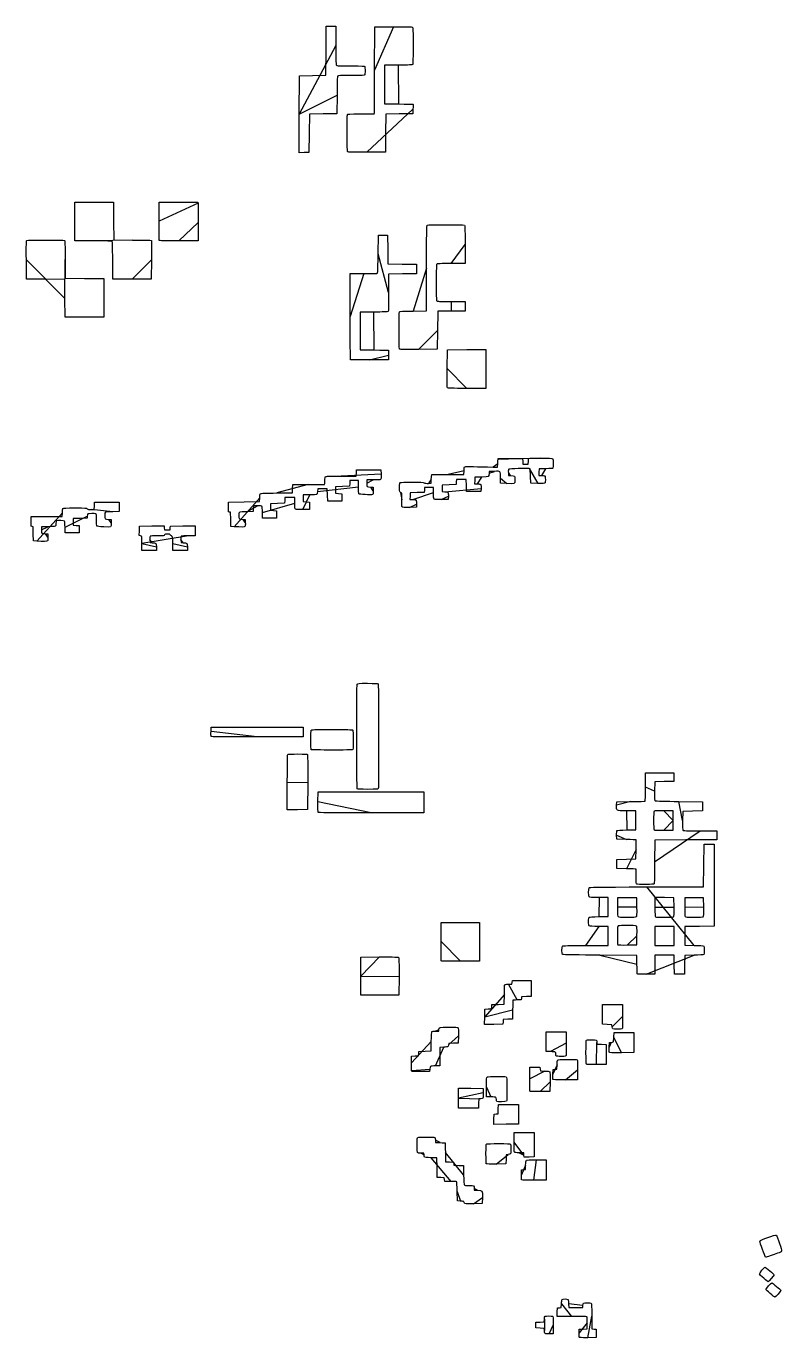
# Model space of a CAD drawing. Extents: x 19 to 602, y 71 to 494.
# Drawn here: x 18.7 to 174.7, y 223.2 to 493.7 of the extents above; entities that cross this region are included whole.
import ezdxf

# ---------------------------------------------------------------- set-up
doc = ezdxf.new("R2010")
doc.units = 0
doc.layers.get('0').update_dxf_attribs({"linetype": 'CONTINUOUS'})

msp = doc.modelspace()

# ---------------------------------------------------------------- linework, layer by layer
at = {"color": 7}
for points in [[(74.999499, 475.575745), (75.022459, 483.522193), (77.767803, 483.567233), (80.513136, 483.612273), (80.536416, 488.67541), (80.559696, 493.738538), (81.549072, 493.738538), (82.538448, 493.738538), (82.538448, 489.784474)], [(90.54836, 484.647313), (90.59444, 493.603434), (94.409504, 493.626954)], [(95.45056, 485.706233), (92.57472, 485.682473), (92.57472, 481.721977), (92.57472, 477.761481), (95.500088, 477.713321)], [(82.786968, 479.508729), (82.763448, 475.691281), (79.928091, 475.646241), (77.092739, 475.601201), (77.047699, 471.640705), (77.002659, 467.680209), (75.989539, 467.654769), (74.976427, 467.629329), (74.999387, 475.575777), (74.999499, 475.575745)], [(98.450992, 476.658809), (98.425472, 475.691193), (95.635128, 475.646153), (92.844776, 475.601113), (92.799736, 471.685625), (92.754696, 467.770129), (88.925672, 467.746689)], [(84.987672, 467.832201), (84.98768, 467.832281)], [(32.518218, 449.452929), (28.70981, 449.452929), (28.73325, 453.435929), (28.75669, 457.418929), (32.717186, 457.418929), (36.677674, 457.418929), (36.722714, 453.548449), (36.767754, 449.677961), (40.638242, 449.630521)], [(46.105426, 453.548449), (46.128946, 457.418929), (50.109994, 457.442369), (54.091042, 457.465809), (54.140482, 457.262353)], [(54.164962, 453.278417), (54.139922, 449.497945), (50.154458, 449.474505)], [(46.125466, 449.564513), (46.125426, 449.564513)], [(91.269504, 446.797601), (91.314544, 450.668089), (92.259664, 450.668089), (93.204784, 450.668089), (93.249824, 447.697713), (93.294864, 444.727345), (96.220232, 444.682305), (99.1456, 444.637265), (99.1456, 443.647137), (99.1456, 442.657017), (96.287736, 442.633257), (93.42988, 442.609497), (93.42988, 438.796305)], [(109.181792, 448.723193), (109.181792, 444.772329), (106.31944, 444.772329)], [(26.709906, 437.593953), (26.686466, 441.486937), (22.72597, 441.531977), (18.765474, 441.577017), (18.742034, 445.531609)], [(26.75301, 445.622417), (26.77645, 441.756641), (30.736946, 441.711601), (34.697442, 441.666561), (34.720882, 437.683561), (34.744322, 433.700569), (30.738842, 433.700569), (26.733362, 433.700569), (26.709922, 437.593553), (26.709906, 437.593953)], [(44.532162, 445.559921), (44.508722, 441.576921), (40.586666, 441.553481)], [(98.474928, 434.982281), (101.215792, 435.006121), (101.238752, 443.822185)], [(36.603674, 441.591001), (36.603618, 441.591017)], [(85.508784, 433.850985), (85.508784, 442.702089), (88.293824, 442.702089)], [(106.385536, 436.941353), (109.181792, 436.941353), (109.181792, 435.951225), (109.181792, 434.961105), (106.391448, 434.961105)], [(90.361848, 434.759841), (87.534144, 434.736001), (87.534144, 430.865521), (87.534144, 426.995032), (90.459512, 426.946872)], [(103.513472, 431.000633), (103.466032, 427.085144), (99.58304, 427.061704)], [(85.569864, 424.938816), (85.569744, 424.93892)], [(93.410424, 425.89236), (93.384904, 424.924736), (89.507864, 424.901296)], [(95.645048, 427.181576), (95.645056, 427.18156)], [(105.5128, 423.12464), (105.53632, 426.995128), (109.51932, 427.018568), (113.50232, 427.042008), (113.50232, 423.035568), (113.50232, 419.029128), (109.539, 419.029128)], [(105.532504, 419.14164), (105.53248, 419.14164)], [(114.987504, 402.804744), (115.887616, 402.781544), (115.910416, 403.456664)], [(115.979616, 404.334264), (116.026096, 404.536744), (118.5404, 404.536744), (121.054712, 404.536744), (121.081512, 403.974184), (121.108312, 403.411624), (121.648376, 403.411624), (122.188448, 403.411624), (122.233408, 403.996744), (122.278448, 404.581784), (124.697736, 404.605784)], [(83.632744, 400.937224), (86.7612, 400.937224), (86.7876, 401.589784), (86.81408, 402.242344), (89.334392, 402.242344), (91.854712, 402.242344), (91.880632, 401.298504)], [(105.716336, 401.280184), (108.956744, 401.251384), (108.982744, 402.038184)], [(112.623552, 400.736904), (111.207016, 400.712104), (111.180696, 400.014504), (111.154456, 399.316904), (111.732296, 399.316904)], [(115.27764, 401.907864), (114.1774, 401.882264), (114.1534, 401.522264)], [(117.773952, 399.379544), (116.51772, 399.452344), (116.49556, 400.487464)], [(118.1116, 401.665384), (118.13792, 401.072024), (118.587976, 401.048824)], [(124.161936, 399.426584), (122.728536, 399.451384), (122.683496, 400.935784), (122.638456, 402.420264), (122.368416, 402.473064)], [(125.830128, 402.446584), (124.438752, 402.421784), (124.412432, 401.724184), (124.386192, 401.026664), (125.010416, 401.026664)], [(70.349795, 397.447864), (73.582371, 397.471864), (73.627411, 398.326984), (73.672451, 399.182104), (76.867843, 399.191704)], [(87.220496, 398.712984), (87.218896, 400.043944), (86.34128, 400.018344), (85.463672, 399.992744), (85.418632, 399.407624), (85.373592, 398.822584), (83.933408, 398.777784), (82.493232, 398.732984), (82.493232, 398.057864), (82.493232, 397.382824), (83.123312, 397.338024), (83.753384, 397.293224), (83.753384, 396.528104), (83.753384, 395.762984), (82.313208, 395.762984), (80.873024, 395.762984), (80.827984, 397.023144), (80.782944, 398.283304), (79.792827, 398.283304), (78.802699, 398.283304), (78.775099, 397.745464)], [(90.262344, 400.127064), (88.929376, 400.127064), (88.929376, 399.453704)], [(89.78448, 398.665464), (90.234536, 398.642264), (90.260536, 397.906824)], [(102.67792, 397.517224), (102.65576, 398.552344), (101.755648, 398.552344), (100.855536, 398.552344), (100.810496, 398.057304), (100.765456, 397.562264), (99.325272, 397.517464), (97.885096, 397.472664), (97.858776, 396.775064), (97.832536, 396.077464), (98.410368, 396.077464)], [(101.6314, 399.424344), (102.20588, 399.451544), (102.23204, 400.303544)], [(112.493832, 398.402664), (112.467192, 397.741704), (110.982, 397.741704), (109.496816, 397.741704), (109.451776, 399.001864), (109.406736, 400.262024), (108.416608, 400.262024), (107.426488, 400.262024), (107.381448, 399.721944), (107.336408, 399.181944), (105.896224, 399.137144), (104.45604, 399.092344), (104.45604, 398.417224), (104.45604, 397.742184), (105.010992, 397.715784)], [(32.097818, 394.024264), (32.717122, 394.051464), (32.762162, 394.816504), (32.807202, 395.581624), (35.327522, 395.581624), (37.847834, 395.581624), (37.847834, 394.591464), (37.847834, 393.601384), (36.587674, 393.579784)], [(61.61081, 390.489544), (60.890722, 390.540744), (60.866002, 392.002264), (60.841282, 393.463784), (60.615626, 393.520584), (60.38997, 393.577384), (60.41533, 394.579544), (60.44069, 395.581704), (63.636091, 395.626504), (66.831491, 395.671304), (66.857411, 396.450664)], [(74.077147, 395.365784), (74.077147, 396.535704), (73.064515, 396.510104), (72.051891, 396.484504), (72.006851, 395.899384), (71.961811, 395.314344), (70.521635, 395.269544), (69.081451, 395.224744), (69.081451, 394.549624), (69.081451, 393.874584), (69.711531, 393.829784), (70.341611, 393.784984), (70.341611, 393.019864), (70.341611, 392.254744), (68.901427, 392.254744), (67.461251, 392.254744), (67.435891, 393.419064)], [(77.156211, 397.069624), (75.779755, 397.069624), (75.806075, 396.372024), (75.832395, 395.674424), (76.462467, 395.629624), (77.092547, 395.584824), (77.092547, 394.819784), (77.092547, 394.054664), (75.763475, 394.029864)], [(96.13012, 396.003464), (96.13012, 397.430904), (95.905096, 397.516424)], [(99.171912, 395.163224), (99.145272, 394.502264), (97.699736, 394.477464)], [(105.742808, 396.783064), (105.716168, 396.122184), (104.255752, 396.097384)], [(20.880722, 387.518904), (20.205634, 387.570104), (20.180914, 389.023544), (20.156194, 390.477064), (19.930426, 390.533864), (19.704658, 390.590664), (19.730098, 391.600824), (19.755538, 392.610984), (22.950938, 392.610984), (26.146338, 392.610984), (26.172738, 393.371624)], [(31.30573, 392.655064), (31.27701, 392.251544), (29.836834, 392.206744), (28.39665, 392.161944), (28.39665, 391.486824), (28.39665, 390.811784), (29.02673, 390.766984), (29.65681, 390.722184), (29.65681, 389.957064), (29.65681, 389.191944), (28.216634, 389.191944), (26.77645, 389.191944), (26.73141, 390.362104)], [(66.389899, 394.800744), (65.570971, 394.775144), (65.525931, 394.190104), (65.480891, 393.605064), (64.220731, 393.583464)], [(96.192048, 394.515064), (96.19228, 394.513864)], [(23.181882, 390.496824), (21.870802, 390.496824), (21.870802, 389.823464)], [(35.777578, 392.004984), (36.227634, 391.981784), (36.254274, 391.320824)], [(42.553154, 387.006504), (42.528434, 388.468104), (42.277922, 388.588024), (42.027418, 388.708024), (42.052858, 389.669304), (42.078378, 390.630584), (44.616202, 390.654584), (47.154034, 390.678584), (47.181554, 390.249624), (47.209074, 389.820664), (47.794146, 389.820664), (48.379218, 389.820664), (48.424258, 390.225704), (48.469298, 390.630744), (51.012114, 390.654744), (53.554938, 390.678744), (53.554938, 389.642264), (53.554938, 388.605704), (52.182266, 388.605704)], [(61.610402, 390.494504), (61.61081, 390.489544)], [(63.410635, 392.008664), (63.860691, 391.985464), (63.887331, 391.324504)], [(20.880674, 387.520264), (20.880722, 387.518904)], [(22.725914, 389.035224), (23.17597, 389.012024), (23.20261, 388.351064)], [(45.543978, 386.311464), (45.543978, 385.548104), (44.061018, 385.548104), (42.578058, 385.548104), (42.553338, 387.009624), (42.553154, 387.006504)], [(44.21185, 387.834984), (44.23881, 387.212984), (44.688866, 387.189784)], [(51.934746, 386.310744), (51.934746, 385.547384), (50.451794, 385.547384), (48.968834, 385.547384), (48.944114, 387.007544)], [(50.602626, 387.834264), (50.629586, 387.212264), (51.079642, 387.189064)], [(56.814258, 348.245784), (56.840178, 349.139544), (66.336363, 349.139544), (75.832555, 349.139544), (75.832555, 348.149384), (75.832555, 347.159304), (66.356203, 347.136104)], [(56.834058, 347.232504), (56.834098, 347.232744)], [(77.467547, 344.473944), (77.467795, 344.473944)], [(146.377704, 336.779384), (146.401464, 339.682264), (149.304328, 339.706264), (152.207192, 339.730264), (152.207192, 338.830664), (152.207192, 337.931064), (150.24944, 337.907064), (148.291696, 337.883064), (148.267456, 335.923144)], [(76.755923, 337.738664), (76.732723, 332.122984), (74.639963, 332.098984), (72.547203, 332.074984), (72.547203, 337.782744), (72.547179, 337.782664)], [(78.868707, 333.745384), (78.892947, 335.813704), (89.784304, 335.813704), (100.675664, 335.813704), (100.675664, 333.653464), (100.675664, 331.493144), (89.804128, 331.469944)], [(86.967008, 336.416824), (86.966976, 336.416824)], [(140.43396, 333.022184), (140.46068, 333.741944), (143.386048, 333.789944)], [(153.287344, 333.812984), (158.102952, 333.742584), (158.102952, 332.797464), (158.102952, 331.852344), (156.077696, 331.807544), (154.05244, 331.762744), (154.02812, 329.884024)], [(78.888523, 331.561944), (78.888547, 331.562264)], [(142.51268, 327.936744), (144.421144, 327.981544), (144.421144, 329.916744), (144.421144, 331.852024), (142.46468, 331.876024)], [(152.072112, 329.872664), (152.072112, 331.852904), (150.193344, 331.877704)], [(157.667136, 327.757224), (161.124696, 327.757224), (161.099016, 326.834664), (161.073336, 325.912024), (154.682536, 325.867224), (148.291736, 325.822424), (148.268376, 321.375064)], [(150.179104, 327.868744), (152.072112, 327.892744), (152.072112, 329.873064), (152.072112, 329.872664)], [(142.44092, 325.951864), (140.460672, 326.001464), (140.434592, 326.848504)], [(146.626112, 316.168744), (158.372584, 316.191144), (158.417624, 320.601704), (158.462664, 325.012264), (159.497792, 325.012264), (160.532928, 325.012264), (160.532928, 316.551224), (160.532928, 308.090184), (157.517552, 308.045384), (154.502168, 308.000584), (154.502168, 306.065304), (154.502168, 304.130024), (156.38544, 304.105224)], [(142.440936, 319.921704), (140.460688, 319.971304), (140.460688, 320.916424), (140.460688, 321.861544), (142.440936, 321.906344), (144.421184, 321.951144), (144.445424, 323.908904)], [(144.578768, 316.746184), (144.57868, 316.745624)], [(136.776912, 310.046344), (138.660184, 310.070344), (138.684424, 312.028104), (138.708664, 313.985784), (136.823104, 313.985784)], [(144.625576, 312.050904), (144.601176, 313.940904), (142.620928, 313.940904), (140.64068, 313.940904), (140.61628, 312.050904)], [(152.27648, 312.011864), (152.25216, 313.940664), (150.294416, 313.964664), (148.336672, 313.988664), (148.336672, 312.014184)], [(158.39724, 312.011864), (158.37292, 313.940664), (156.43768, 313.940664), (154.502432, 313.940664), (154.478032, 312.061944)], [(104.231112, 304.910504), (104.231112, 308.856904), (108.214112, 308.833704), (112.197104, 308.810504), (112.197104, 304.850024), (112.197104, 300.889544), (108.275048, 300.866344)], [(144.49584, 310.048104), (144.495856, 310.048104)], [(152.186488, 310.010264), (152.186464, 310.010504)], [(158.307232, 310.010184), (158.307232, 310.010504)], [(134.044328, 304.084504), (138.708664, 304.084504), (138.684424, 306.042264), (138.660184, 308.000024), (136.776912, 308.024824)], [(142.660112, 304.195064), (144.601144, 304.219064), (144.625544, 306.109144), (144.625576, 306.109784)], [(152.297144, 306.064984), (152.297144, 308.045224), (150.316896, 308.045224), (148.336648, 308.045224), (148.336648, 306.064984), (148.336648, 304.084744), (150.316896, 304.084744), (152.297144, 304.084744), (152.297144, 306.064984)], [(87.690624, 297.760504), (87.714064, 301.699384), (91.550224, 301.722584)], [(104.292048, 300.903944), (104.292072, 300.903144)], [(144.624232, 300.214264), (144.601192, 302.059464), (136.99524, 302.104264)], [(156.39264, 302.104344), (154.502408, 302.059544), (154.457368, 300.124344), (154.412408, 298.189064), (153.377272, 298.189064), (152.342144, 298.189064), (152.317904, 300.146824), (152.293664, 302.104584), (150.316928, 302.104584), (148.340184, 302.104584), (148.315944, 300.146824), (148.291704, 298.189064), (146.511896, 298.164264)], [(95.568568, 297.683224), (95.545048, 293.868184), (91.606112, 293.844984), (87.667176, 293.821784), (87.690616, 297.760744), (87.690624, 297.760504)], [(144.689728, 298.254264), (144.689672, 298.254584)], [(118.115344, 296.092344), (118.857944, 296.118744), (118.902984, 296.478824), (118.948024, 296.838824), (120.883264, 296.838824), (122.818504, 296.838824), (122.818504, 295.218664), (122.818504, 293.598424), (121.828384, 293.553624), (120.838256, 293.508824), (120.793216, 293.193784), (120.748176, 292.878744), (119.915576, 292.853144)], [(113.252672, 289.388584), (113.277232, 290.988104), (113.97004, 291.014504), (114.662848, 291.040904), (114.690128, 291.464744), (114.717408, 291.888584), (115.977568, 291.933384), (117.23772, 291.978184), (117.28708, 294.003464)], [(118.997472, 290.854024), (118.947952, 288.918744), (118.002832, 288.873944), (117.057712, 288.829144), (117.012752, 288.334104), (116.967712, 287.839064), (115.097888, 287.815064), (113.22808, 287.791064), (113.25264, 289.390584), (113.252672, 289.388584)], [(139.499248, 287.344104), (139.470528, 287.747704), (138.4804, 287.792504), (137.49028, 287.837304), (137.49028, 289.862504), (137.49028, 291.887784), (139.560536, 291.887784), (141.630792, 291.887784), (141.654792, 289.468504)], [(139.634224, 286.872904), (139.634264, 286.872904)], [(98.129576, 279.871704), (98.155336, 281.266904), (98.875424, 281.311704), (99.59552, 281.356504), (99.64056, 281.806584), (99.6856, 282.256584), (100.94576, 282.301384), (102.205912, 282.346184), (102.230232, 284.274424)], [(103.117024, 286.441704), (103.781088, 286.441704), (103.781088, 286.705304)], [(107.811352, 285.484664), (107.786632, 283.966424), (106.799936, 283.921624), (105.81324, 283.876824), (105.75276, 283.579704)], [(126.77896, 282.211704), (125.878848, 282.256504), (125.878848, 284.281784), (125.878848, 286.307064), (127.949112, 286.307064), (130.019368, 286.307064), (130.044648, 283.966744)], [(139.875584, 285.208984), (139.920624, 286.127544), (141.945872, 286.127544), (143.971128, 286.127544), (143.971128, 284.057224), (143.971128, 281.986984), (141.47104, 281.962984)], [(104.786688, 283.111704), (104.006176, 283.066904), (103.981856, 281.154184), (103.957536, 279.241464), (103.08172, 279.241464)], [(136.36516, 284.052904), (136.36516, 283.748264), (137.332784, 283.722664), (138.3004, 283.697064), (138.3004, 281.626824), (138.3004, 279.556584), (136.31732, 279.532584)], [(138.904624, 283.117944), (138.930464, 284.056984), (139.290512, 284.085784)], [(138.924888, 282.059064), (138.924864, 282.058904)], [(122.524424, 276.587624), (122.548424, 279.016584), (123.583552, 279.016584), (124.618688, 279.016584), (124.663648, 278.611544), (124.708688, 278.206504), (125.622816, 278.180904)], [(127.293176, 277.537544), (127.319016, 278.476504), (127.724064, 278.521304), (128.129112, 278.566104), (128.155112, 279.461224)], [(127.964072, 281.281384), (127.964104, 281.281624)], [(134.22456, 279.618104), (134.224552, 279.618024)], [(101.89384, 278.595384), (101.84584, 278.117704), (100.025288, 278.093704), (98.204744, 278.068904), (98.154264, 278.273304), (98.154296, 278.272184)], [(127.313456, 276.478264), (127.313416, 276.478424)], [(132.383928, 278.425064), (132.359688, 276.406184), (129.8596, 276.382184)], [(107.831584, 272.582184), (107.831584, 274.653864), (110.3744, 274.629864), (112.917224, 274.605864), (112.942984, 273.673864)], [(114.532392, 272.869864), (113.63732, 272.896264), (113.613, 274.876424)], [(122.544792, 274.043304), (122.544744, 274.043144)], [(126.713232, 275.944824), (126.688992, 273.975944), (124.639056, 273.951944)], [(112.392696, 272.472904), (112.01716, 272.445704), (111.99164, 271.478104), (111.96612, 270.510504), (109.898912, 270.510504), (107.831696, 270.510504), (107.831696, 272.582104), (107.831584, 272.582184)], [(115.142128, 268.236344), (115.167488, 269.295384), (115.572536, 269.340184), (115.977592, 269.384984), (116.022632, 270.330104), (116.067672, 271.275224), (118.137928, 271.275224), (120.208192, 271.275224), (120.208192, 269.249944), (120.208192, 267.224744), (117.662496, 267.200744), (115.116816, 267.176744), (115.142176, 268.235784), (115.142128, 268.236344)], [(115.722584, 271.920904), (115.722576, 271.920744)], [(119.28368, 263.546104), (119.308, 265.514984), (121.378256, 265.514984), (123.448512, 265.514984), (123.448512, 262.994664), (123.448512, 260.474344), (122.395928, 260.448744), (121.343336, 260.423144), (121.315816, 260.853464), (121.315824, 260.854024)], [(103.077752, 263.937384), (103.105672, 263.444264), (104.073296, 263.418664)], [(100.721976, 260.901304), (100.720376, 261.238824), (100.142664, 261.238824)], [(106.23388, 255.408264), (104.996224, 255.433064), (104.951184, 255.793144), (104.906224, 256.153144), (104.186128, 256.197944), (103.46604, 256.242744), (103.421, 258.268024), (103.37596, 260.293304), (102.119464, 260.318904)], [(105.126416, 261.419224), (105.175936, 259.483944), (105.986032, 259.439144), (106.796136, 259.394344), (106.841176, 259.079304), (106.886136, 258.764264), (107.876264, 258.719464), (108.866384, 258.674664), (108.890704, 256.746424)], [(118.04756, 260.972264), (117.687512, 260.924264), (117.642472, 259.979144), (117.597432, 259.034024), (115.61136, 259.010024)], [(121.315824, 260.854024), (121.288224, 261.284424), (120.374104, 261.310024)], [(123.909896, 259.868024), (125.878768, 259.844024), (125.878768, 257.773784), (125.878768, 255.703544), (123.39736, 255.679544)], [(113.5636, 259.047624), (113.563976, 259.047464)], [(120.793168, 256.793864), (120.793168, 257.809064), (121.22072, 257.836264), (121.648272, 257.863464), (121.673792, 258.777624)], [(120.854536, 255.717144), (120.854608, 255.717304)], [(108.263512, 251.356664), (107.60656, 251.383064), (107.55712, 253.363304)], [(112.762032, 252.103064), (112.736832, 250.843704), (110.912, 250.819704)], [(111.07164, 253.941704), (111.07164, 253.589064), (111.774528, 253.589064)], [(109.044264, 250.932184), (109.044632, 250.931224)], [(171.131208, 239.803304), (171.131208, 239.803304)], [(170.75808, 235.428664), (170.75808, 235.428664)], [(131.16376, 227.573304), (128.167624, 227.573304), (128.193384, 228.450904), (128.219144, 229.328504), (128.624192, 229.373304), (129.02924, 229.418104), (129.05572, 230.178744)], [(130.53304, 230.178744), (130.55944, 229.418104), (131.999624, 229.418104), (133.4398, 229.418104), (133.46852, 229.821704)], [(172.07712, 232.309544), (172.07712, 232.309544)], [(135.306136, 227.616424), (135.330056, 225.010504), (135.780112, 224.965704), (136.230168, 224.920904), (136.230168, 224.065784), (136.230168, 223.210744), (134.495368, 223.185944)], [(125.543928, 224.649784), (125.518808, 225.099864), (124.663696, 225.144664), (123.808592, 225.189464), (123.808592, 225.774504), (123.808592, 226.359624), (124.663696, 226.404424), (125.518808, 226.449224), (125.546408, 226.987144)], [(127.36404, 225.764904), (127.36404, 223.974264), (126.506112, 223.974264)], [(132.693336, 224.162264), (132.719736, 224.919864), (133.52984, 224.964664), (134.339936, 225.009464), (134.365136, 226.217624)], [(125.608664, 224.086824), (125.608648, 224.087224)], [(132.713768, 223.283464), (132.713736, 223.282744)]]:
    msp.add_lwpolyline(points, close=True, dxfattribs=at)
for points in [[(94.409504, 493.626954), (97.151144, 493.643834), (98.25916, 493.622154), (98.347496, 493.548394)], [(98.347496, 493.548394), (98.447832, 493.465122), (98.470168, 492.75769), (98.469048, 489.699426)], [(82.538448, 489.784474), (82.538448, 486.309881), (82.555568, 485.813257), (82.679896, 485.688961)], [(98.469048, 489.699426), (98.468248, 487.638602), (98.435848, 485.902425), (98.397048, 485.841249)], [(82.679896, 485.688961), (82.802464, 485.566393), (83.197656, 485.547513), (85.640632, 485.547513)], [(85.640632, 485.547513), (88.128424, 485.547513), (88.466352, 485.530793), (88.514568, 485.405137)], [(88.514568, 485.405137), (88.544648, 485.326817), (88.569208, 484.945345), (88.569208, 484.557393)], [(88.569208, 484.557393), (88.569208, 484.169441), (88.544648, 483.787953), (88.514568, 483.709649)], [(90.48084, 475.668689), (90.4926, 475.681089), (90.523, 479.721449), (90.54836, 484.647313)], [(98.397048, 485.841249), (98.343928, 485.757585), (97.613728, 485.724129), (95.45056, 485.706233)], [(82.910504, 483.446721), (82.841464, 483.363497), (82.803184, 482.144321), (82.786968, 479.508729)], [(85.73524, 483.567265), (83.568472, 483.567265), (82.990064, 483.542545), (82.910504, 483.446721)], [(88.514568, 483.709649), (88.466408, 483.584153), (88.136768, 483.567265), (85.73524, 483.567265)], [(95.500088, 477.713321), (97.109032, 477.686841), (98.436944, 477.656441), (98.450992, 477.645801)], [(98.450992, 477.645801), (98.465072, 477.635161), (98.465072, 477.191001), (98.450992, 476.658809)], [(84.87872, 471.651345), (84.87872, 473.691905), (84.90328, 475.425521), (84.93336, 475.503825)], [(84.93336, 475.503825), (84.98152, 475.629337), (85.312128, 475.646209), (87.723712, 475.646209)], [(87.723712, 475.646209), (89.228344, 475.646209), (90.469056, 475.656369), (90.48084, 475.668689)], [(84.98768, 467.832281), (84.905928, 467.914033), (84.87872, 468.867721), (84.87872, 471.651345)], [(88.925672, 467.746689), (86.02256, 467.728929), (85.070288, 467.749889), (84.987672, 467.832201)], [(54.140482, 457.262353), (54.167682, 457.150449), (54.178722, 455.357673), (54.164962, 453.278417)], [(46.125426, 449.564513), (46.101506, 449.626913), (46.092466, 451.419681), (46.105426, 453.548449)], [(101.238752, 443.822185), (101.256752, 450.737929), (101.285872, 452.653593), (101.373768, 452.709417)], [(101.373768, 452.709417), (101.503752, 452.791961), (108.826544, 452.810385), (109.039416, 452.728697)], [(109.039416, 452.728697), (109.166256, 452.680057), (109.181792, 452.242833), (109.181792, 448.723193)], [(18.742034, 445.531609), (18.723634, 448.635569), (18.742834, 449.501689), (18.832042, 449.558233)], [(18.832042, 449.558233), (18.979082, 449.651577), (26.471098, 449.652729), (26.617994, 449.559033)], [(26.617994, 449.559033), (26.703258, 449.504873), (26.735066, 448.577689), (26.75301, 445.622417)], [(36.434642, 449.344921), (36.354042, 449.425529), (35.360306, 449.452929), (32.518218, 449.452929)], [(36.542658, 445.444433), (36.542658, 448.274121), (36.515218, 449.264329), (36.434642, 449.344921)], [(40.638242, 449.630521), (42.76701, 449.604441), (44.519274, 449.574041), (44.532162, 449.563001)], [(44.532162, 449.563001), (44.545042, 449.551961), (44.545042, 447.750569), (44.532162, 445.559921)], [(50.154458, 449.474505), (47.014242, 449.456025), (46.159762, 449.475137), (46.125466, 449.564513)], [(91.15168, 442.814601), (91.19176, 442.876521), (91.244752, 444.668833), (91.269504, 446.797601)], [(36.603618, 441.591017), (36.570098, 441.624537), (36.542658, 443.358569), (36.542658, 445.444433)], [(103.349064, 444.664321), (103.268544, 444.583801), (103.241056, 443.610889), (103.241056, 440.842009)], [(106.31944, 444.772329), (104.213176, 444.772329), (103.428544, 444.743769), (103.349064, 444.664321)], [(40.586666, 441.553481), (38.429538, 441.540601), (36.637186, 441.557481), (36.603674, 441.591001)], [(88.293824, 442.702089), (90.423008, 442.702089), (91.096008, 442.728569), (91.15168, 442.814601)], [(93.42988, 438.796305), (93.42988, 435.726041), (93.40644, 434.963681), (93.30972, 434.883377)], [(103.241056, 440.842009), (103.241056, 437.261913), (103.247456, 437.124345), (103.41516, 437.034529)], [(103.41516, 437.034529), (103.524456, 436.976049), (104.63012, 436.941353), (106.385536, 436.941353)], [(85.569744, 424.93892), (85.536224, 424.97244), (85.508784, 428.982873), (85.508784, 433.850985)], [(93.30972, 434.883377), (93.228832, 434.816257), (92.265104, 434.775865), (90.361848, 434.759841)], [(95.645056, 427.18156), (95.563472, 427.39416), (95.581056, 434.717521), (95.663456, 434.847257)], [(95.663456, 434.847257), (95.716416, 434.930617), (96.419784, 434.964393), (98.474928, 434.982281)], [(103.580992, 434.938625), (103.569952, 434.926225), (103.539552, 433.154153), (103.513472, 431.000633)], [(106.391448, 434.961105), (104.856752, 434.961105), (103.592048, 434.950945), (103.580992, 434.938625)], [(89.507864, 424.901296), (87.375488, 424.888416), (85.603392, 424.905296), (85.569864, 424.938816)], [(90.459512, 426.946872), (92.068464, 426.920392), (93.396368, 426.889992), (93.410424, 426.879352)], [(93.410424, 426.879352), (93.424504, 426.868712), (93.424504, 426.424552), (93.410424, 425.89236)], [(99.58304, 427.061704), (96.10072, 427.040664), (95.694368, 427.053064), (95.645048, 427.181576)], [(105.53248, 419.14164), (105.50872, 419.20356), (105.49992, 420.995872), (105.5128, 423.12464)], [(109.539, 419.029128), (106.451376, 419.029128), (105.566144, 419.054008), (105.532504, 419.14164)], [(115.910416, 403.456664), (115.922976, 403.827944), (115.954096, 404.222904), (115.979616, 404.334264)], [(124.697736, 404.605784), (126.407288, 404.622584), (127.153256, 404.597784), (127.240552, 404.527384)], [(127.240552, 404.527384), (127.376944, 404.414184), (127.419568, 402.783384), (127.291432, 402.581624)], [(80.288272, 399.974104), (80.288272, 400.435144), (80.329632, 400.762504), (80.396288, 400.829144)], [(80.396288, 400.829144), (80.476128, 400.909144), (81.31952, 400.937224), (83.632744, 400.937224)], [(91.880632, 401.298504), (91.902792, 400.488904), (91.884632, 400.338504), (91.750912, 400.240904)], [(102.23204, 400.303544), (102.24852, 400.840504), (102.29844, 401.183944), (102.367056, 401.232184)], [(102.367056, 401.232184), (102.426896, 401.274584), (103.934112, 401.296184), (105.716336, 401.280184)], [(108.982744, 402.038184), (109.006744, 402.765704), (109.023784, 402.828744), (109.208864, 402.875144)], [(109.208864, 402.875144), (109.380736, 402.918344), (111.749464, 402.889544), (114.987504, 402.804744)], [(114.1534, 401.522264), (114.09892, 400.704344), (114.21668, 400.764824), (112.623552, 400.736904)], [(116.49556, 400.487464), (116.46172, 402.070024), (116.57516, 401.937704), (115.27764, 401.907864)], [(118.201608, 402.351384), (118.122328, 402.288184), (118.09368, 402.069864), (118.1116, 401.665384)], [(122.368416, 402.473064), (121.927408, 402.558584), (118.329904, 402.453864), (118.201608, 402.351384)], [(118.587976, 401.048824), (119.473232, 401.002424), (119.443088, 401.033624), (119.443088, 400.172184)], [(125.010416, 401.026664), (125.496608, 401.026664), (125.646744, 400.995464), (125.689288, 400.884264)], [(125.689288, 400.884264), (125.769208, 400.676024), (125.753448, 399.650744), (125.668248, 399.516584)], [(127.291432, 402.581624), (127.242392, 402.504824), (126.804976, 402.464104), (125.830128, 402.446584)], [(76.867843, 399.191704), (78.625315, 399.199704), (80.113872, 399.206904), (80.17576, 399.214104)], [(78.775099, 397.745464), (78.759899, 397.449544), (78.699179, 397.176824), (78.640083, 397.139224)], [(80.17576, 399.214104), (80.25568, 399.222904), (80.288272, 399.443304), (80.288272, 399.974104)], [(87.288016, 397.280264), (87.251616, 397.336264), (87.221296, 397.980984), (87.220496, 398.712984)], [(88.929376, 399.453704), (88.929376, 398.693224), (88.909936, 398.711144), (89.78448, 398.665464)], [(90.260536, 397.906824), (90.284776, 397.220824), (90.273496, 397.167224), (90.092024, 397.109704)], [(91.750912, 400.240904), (91.642088, 400.160904), (91.194552, 400.127064), (90.262344, 400.127064)], [(95.680064, 398.584744), (95.680064, 399.397784), (95.704624, 399.576824), (95.822448, 399.622104)], [(95.905096, 397.516424), (95.684024, 397.600504), (95.680064, 397.619304), (95.680064, 398.584744)], [(95.822448, 399.622104), (95.900768, 399.652504), (96.978144, 399.676504), (98.216648, 399.676504)], [(98.216648, 399.676504), (100.0648, 399.676504), (100.521208, 399.651704), (100.762696, 399.536824)], [(100.762696, 399.536824), (100.958544, 399.443944), (101.249008, 399.406264), (101.6314, 399.424344)], [(111.732296, 399.316904), (112.11924, 399.316904), (112.344864, 399.275304), (112.415272, 399.190264)], [(112.415272, 399.190264), (112.480472, 399.111864), (112.510304, 398.812424), (112.493832, 398.402664)], [(119.443088, 400.172184), (119.443088, 399.242024), (119.520048, 399.278584), (117.773952, 399.379544)], [(125.668248, 399.516584), (125.612968, 399.429464), (125.248392, 399.407704), (124.161936, 399.426584)], [(66.857411, 396.450664), (66.874051, 396.952104), (66.925011, 397.264744), (67.000267, 397.327144)], [(67.000267, 397.327144), (67.077867, 397.391944), (68.204043, 397.432184), (70.349795, 397.447864)], [(74.255787, 394.100264), (74.091675, 394.188024), (74.077147, 394.290984), (74.077147, 395.365784)], [(78.640083, 397.139224), (78.580963, 397.101624), (77.913259, 397.070424), (77.156211, 397.069624)], [(90.092024, 397.109704), (89.791152, 397.014184), (87.364976, 397.161704), (87.288016, 397.280264)], [(96.19228, 394.513864), (96.15812, 394.548264), (96.13012, 395.218424), (96.13012, 396.003464)], [(98.410368, 396.077464), (98.79732, 396.077464), (99.022944, 396.035864), (99.093352, 395.950824)], [(99.093352, 395.950824), (99.158552, 395.872424), (99.188384, 395.572984), (99.171912, 395.163224)], [(104.255752, 396.097384), (102.540512, 396.068584), (102.712216, 395.913784), (102.67792, 397.517224)], [(105.010992, 397.715784), (105.34012, 397.699784), (105.607344, 397.638984), (105.667688, 397.566584)], [(105.667688, 397.566584), (105.728968, 397.492984), (105.758848, 397.181304), (105.742808, 396.783064)], [(26.172738, 393.371624), (26.187298, 393.789944), (26.242898, 394.184904), (26.296274, 394.249224)], [(26.296274, 394.249224), (26.371474, 394.339784), (26.928858, 394.366264), (28.764146, 394.366264)], [(28.764146, 394.366264), (31.037778, 394.366264), (31.141954, 394.358264), (31.306714, 394.181864)], [(31.440754, 393.126264), (31.382274, 393.088664), (31.321522, 392.877064), (31.30573, 392.655064)], [(31.306714, 394.181864), (31.453474, 394.024264), (31.56877, 394.001304), (32.097818, 394.024264)], [(33.06989, 393.142264), (32.867298, 393.219864), (31.568002, 393.207864), (31.440754, 393.126264)], [(33.21365, 391.904664), (33.21285, 392.899544), (33.18965, 393.096344), (33.06989, 393.142264)], [(36.587674, 393.579784), (34.815026, 393.549384), (34.922466, 393.599784), (34.922466, 392.791544)], [(34.922466, 392.791544), (34.922466, 392.032984), (34.903266, 392.050664), (35.777578, 392.004984)], [(64.220731, 393.583464), (62.448075, 393.553064), (62.555523, 393.603464), (62.555523, 392.795224)], [(62.555523, 392.795224), (62.555523, 392.036664), (62.536323, 392.054344), (63.410635, 392.008664)], [(67.309699, 394.704904), (67.235379, 394.794424), (66.993099, 394.819704), (66.389899, 394.800744)], [(67.435891, 393.419064), (67.420931, 394.108904), (67.369491, 394.632904), (67.309699, 394.704904)], [(75.763475, 394.029864), (74.948651, 394.014664), (74.365291, 394.041864), (74.255787, 394.100264)], [(97.699736, 394.477464), (96.904688, 394.463864), (96.226232, 394.477464), (96.192048, 394.515064)], [(21.870802, 389.823464), (21.870802, 389.062984), (21.851362, 389.080904), (22.725914, 389.035224)], [(24.667066, 390.590024), (24.569914, 390.538024), (23.913514, 390.496824), (23.181882, 390.496824)], [(24.841178, 391.165464), (24.841178, 390.780824), (24.805978, 390.664344), (24.667066, 390.590024)], [(24.983554, 391.702344), (24.878234, 391.662344), (24.841178, 391.522184), (24.841178, 391.165464)], [(26.613586, 391.644744), (26.537346, 391.762504), (25.257922, 391.807944), (24.983554, 391.702344)], [(26.73141, 390.362104), (26.70669, 391.005704), (26.65365, 391.582904), (26.613586, 391.644744)], [(33.28117, 390.618504), (33.24477, 390.675304), (33.21445, 391.253944), (33.21365, 391.904664)], [(34.700178, 390.450424), (33.849618, 390.491224), (33.322746, 390.553704), (33.28117, 390.618504)], [(36.254274, 391.320824), (36.293154, 390.354744), (36.324674, 390.372344), (34.700178, 390.450424)], [(63.808771, 390.536904), (63.698019, 390.403464), (63.065315, 390.391224), (61.610402, 390.494504)], [(63.887331, 391.324504), (63.903811, 390.914744), (63.873971, 390.615464), (63.808771, 390.536904)], [(23.12405, 387.563464), (23.013338, 387.430104), (22.260602, 387.415704), (20.880674, 387.520264)], [(23.20261, 388.351064), (23.21909, 387.941304), (23.18925, 387.642024), (23.12405, 387.563464)], [(44.301866, 388.531224), (44.219738, 388.479224), (44.19293, 388.271704), (44.21185, 387.834984)], [(45.769842, 388.606424), (45.026778, 388.605624), (44.366186, 388.572024), (44.301866, 388.531224)], [(44.688866, 387.189784), (45.574306, 387.143384), (45.543978, 387.174584), (45.543978, 386.311464)], [(47.23329, 388.787784), (47.129042, 388.620824), (47.02257, 388.607624), (45.769842, 388.606424)], [(47.835538, 388.967784), (47.443194, 388.967784), (47.323338, 388.931784), (47.23329, 388.787784)], [(48.404626, 388.826184), (48.347666, 388.927944), (48.187514, 388.967784), (47.835538, 388.967784)], [(48.701634, 388.576104), (48.581874, 388.636104), (48.448218, 388.748264), (48.404626, 388.826184)], [(48.944114, 387.007544), (48.919634, 388.450984), (48.916914, 388.468904), (48.701634, 388.576104)], [(50.692634, 388.530504), (50.610514, 388.478504), (50.583706, 388.271064), (50.602626, 387.834264)], [(52.182266, 388.605704), (51.427298, 388.604904), (50.756962, 388.571304), (50.692634, 388.530504)], [(51.079642, 387.189064), (51.965082, 387.142664), (51.934746, 387.173864), (51.934746, 386.310744)], [(86.966976, 336.416824), (86.823584, 336.560184), (86.809024, 357.739944), (86.952176, 358.007384)], [(86.952176, 358.007384), (87.040112, 358.171704), (87.160688, 358.181544), (89.09444, 358.181544)], [(89.09444, 358.181544), (90.56816, 358.181544), (91.173864, 358.151144), (91.251544, 358.073464)], [(91.251544, 358.073464), (91.334344, 357.990664), (91.35956, 355.470824), (91.35956, 347.279544)], [(56.834098, 347.232744), (56.808898, 347.298344), (56.800018, 347.754264), (56.814258, 348.245784)], [(66.356203, 347.136104), (58.553306, 347.116904), (56.871762, 347.136104), (56.834058, 347.232504)], [(77.467795, 344.473944), (77.392835, 344.549144), (77.387787, 348.307544), (77.462195, 348.502104)], [(77.462195, 348.502104), (77.510915, 348.629064), (77.970275, 348.644424), (81.719728, 348.644424)], [(81.719728, 348.644424), (84.868632, 348.644424), (85.949712, 348.617224), (86.030632, 348.536424)], [(86.030632, 348.536424), (86.144752, 348.422344), (86.192792, 344.839784), (86.083992, 344.556264)], [(91.35956, 347.279544), (91.35956, 341.402264), (91.335, 336.529464), (91.30492, 336.451144)], [(81.778448, 344.413944), (79.440459, 344.413944), (77.500547, 344.441144), (77.467547, 344.473944)], [(86.083992, 344.556264), (86.035192, 344.429224), (85.57168, 344.413944), (81.778448, 344.413944)], [(72.547179, 337.782664), (72.547179, 342.904344), (72.561819, 343.496024), (72.689563, 343.545064)], [(72.689563, 343.545064), (72.767883, 343.575464), (73.674275, 343.599464), (74.703787, 343.599464)], [(74.703787, 343.599464), (76.173323, 343.599464), (76.597507, 343.573064), (76.677363, 343.476904)], [(76.677363, 343.476904), (76.751123, 343.388024), (76.772707, 341.811704), (76.755923, 337.738664)], [(89.162656, 336.308744), (87.658952, 336.308744), (87.044808, 336.339144), (86.967008, 336.416824)], [(91.30492, 336.451144), (91.25724, 336.326984), (90.983264, 336.308744), (89.162656, 336.308744)], [(146.332664, 333.857144), (146.344344, 333.867544), (146.364584, 335.182824), (146.377704, 336.779384)], [(148.267456, 335.923144), (148.248656, 334.402664), (148.269056, 333.954344), (148.357464, 333.923384)], [(78.888547, 331.562264), (78.864307, 331.625464), (78.855427, 332.607864), (78.868707, 333.745384)], [(142.46468, 331.876024), (140.194496, 331.904024), (140.38844, 331.794664), (140.43396, 333.022184)], [(143.386048, 333.789944), (144.995, 333.816344), (146.320976, 333.846744), (146.332664, 333.857144)], [(148.357464, 333.923384), (148.420344, 333.901784), (150.638768, 333.851384), (153.287344, 333.812984)], [(89.804128, 331.469944), (81.056712, 331.451544), (78.923971, 331.469944), (78.888523, 331.561944)], [(148.1906, 331.799304), (148.0216, 331.659064), (148.008504, 328.122184), (148.17636, 327.954264)], [(150.193344, 331.877704), (148.883456, 331.894504), (148.277032, 331.869704), (148.1906, 331.799304)], [(140.434592, 326.848504), (140.418432, 327.372984), (140.445792, 327.732904), (140.506352, 327.793624)], [(140.506352, 327.793624), (140.567792, 327.855224), (141.314784, 327.908504), (142.51268, 327.936744)], [(148.17636, 327.954264), (148.257328, 327.873304), (148.782504, 327.850904), (150.179104, 327.868744)], [(154.02812, 329.884024), (154.01116, 328.574104), (154.03452, 327.967704), (154.10668, 327.881224)], [(154.10668, 327.881224), (154.1908, 327.779864), (154.840384, 327.757224), (157.667136, 327.757224)], [(144.445424, 325.884664), (144.432064, 325.894264), (143.530056, 325.924664), (142.44092, 325.951864)], [(144.445424, 323.908904), (144.458784, 324.985624), (144.458784, 325.874744), (144.445424, 325.884664)], [(144.443688, 319.854504), (144.431288, 319.864104), (143.530072, 319.894504), (142.440936, 319.921704)], [(144.466168, 318.313704), (144.466168, 319.151224), (144.456008, 319.844584), (144.443688, 319.854504)], [(148.268376, 321.375064), (148.252056, 318.273544), (148.214696, 316.891144), (148.144832, 316.806984)], [(144.57868, 316.745624), (144.494888, 316.779224), (144.466168, 317.179784), (144.466168, 318.313704)], [(146.367976, 316.693384), (145.445792, 316.693384), (144.640648, 316.720584), (144.578768, 316.746184)], [(148.144832, 316.806984), (148.067232, 316.713464), (147.667016, 316.687864), (146.367976, 316.693384)], [(134.796096, 314.127224), (134.616176, 314.307144), (134.59368, 315.759064), (134.767136, 315.994024)], [(134.767136, 315.994024), (134.871696, 316.135704), (135.709184, 316.148024), (146.626112, 316.168744)], [(136.823104, 313.985784), (135.228976, 313.985784), (134.91568, 314.007384), (134.796096, 314.127224)], [(140.61628, 312.050904), (140.59436, 310.353304), (140.60756, 310.149304), (140.745992, 310.048104)], [(144.495856, 310.048104), (144.63428, 310.149304), (144.647496, 310.353304), (144.625576, 312.050904)], [(148.336672, 312.014184), (148.336672, 310.518824), (148.363952, 310.028664), (148.449184, 309.994264)], [(152.186464, 310.010504), (152.274392, 310.066504), (152.295192, 310.528984), (152.27648, 312.011864)], [(154.478032, 312.061944), (154.461072, 310.752024), (154.484432, 310.145624), (154.556592, 310.059144)], [(158.307232, 310.010504), (158.395152, 310.066504), (158.415952, 310.528984), (158.39724, 312.011864)], [(134.65468, 309.035544), (134.65468, 309.580744), (134.69148, 309.854184), (134.77416, 309.922744)], [(134.77416, 308.148344), (134.691512, 308.217144), (134.65468, 308.490424), (134.65468, 309.035544)], [(134.77416, 309.922744), (134.85056, 309.985944), (135.573024, 310.030744), (136.776912, 310.046344)], [(140.745992, 310.048104), (140.856688, 309.967144), (141.384896, 309.935464), (142.62092, 309.935464)], [(142.62092, 309.935464), (143.856944, 309.935464), (144.385144, 309.967464), (144.49584, 310.048104)], [(148.449184, 309.994264), (148.638144, 309.918264), (152.064288, 309.932664), (152.186488, 310.010264)], [(154.556592, 310.059144), (154.637656, 309.961464), (155.034216, 309.935464), (156.426176, 309.936584)], [(156.426176, 309.936584), (157.397864, 309.937384), (158.244344, 309.970984), (158.307232, 310.010184)], [(136.776912, 308.024824), (135.573024, 308.040024), (134.850536, 308.084824), (134.77416, 308.148344)], [(140.769792, 308.131704), (140.606224, 308.044184), (140.59568, 307.925224), (140.59568, 306.166504)], [(140.59568, 306.166504), (140.59568, 305.136824), (140.62344, 304.266664), (140.65736, 304.232664)], [(144.495856, 308.112504), (144.30064, 308.255304), (141.03204, 308.272424), (140.769792, 308.131704)], [(144.625576, 306.109784), (144.647496, 307.807304), (144.634296, 308.011304), (144.495856, 308.112504)], [(104.292072, 300.903144), (104.258552, 300.936744), (104.231112, 302.739944), (104.231112, 304.910504)], [(129.276776, 302.222104), (129.1254, 302.320104), (129.121544, 303.825784), (129.271976, 303.976504)], [(129.271976, 303.976504), (129.353216, 304.057704), (130.536528, 304.084504), (134.044328, 304.084504)], [(140.65736, 304.232664), (140.69128, 304.199064), (141.592544, 304.182264), (142.660112, 304.195064)], [(156.38544, 304.105224), (157.589336, 304.090024), (158.311816, 304.045224), (158.388192, 303.981704)], [(158.388192, 303.981704), (158.550192, 303.847304), (158.556216, 302.326424), (158.395392, 302.222184)], [(91.550224, 301.722584), (94.718352, 301.741784), (95.404304, 301.722584), (95.489208, 301.622184)], [(95.489208, 301.622184), (95.563528, 301.532584), (95.58552, 300.442024), (95.568568, 297.683224)], [(108.275048, 300.866344), (106.11792, 300.853544), (104.325568, 300.866344), (104.292048, 300.903944)], [(136.99524, 302.104264), (132.811968, 302.129064), (129.338656, 302.181864), (129.276776, 302.222104)], [(158.395392, 302.222184), (158.333552, 302.182184), (157.432272, 302.129144), (156.39264, 302.104344)], [(144.689672, 298.254584), (144.666392, 298.317784), (144.636952, 299.199384), (144.624232, 300.214264)], [(146.511896, 298.164264), (145.136536, 298.145064), (144.722448, 298.164264), (144.689728, 298.254264)], [(117.28708, 294.003464), (117.3142, 295.117304), (117.3446, 296.037224), (117.3546, 296.047544)], [(117.3546, 296.047544), (117.3646, 296.057944), (117.70692, 296.077944), (118.115344, 296.092344)], [(119.064992, 292.808344), (119.055152, 292.797944), (119.024752, 291.918344), (118.997472, 290.854024)], [(119.915576, 292.853144), (119.45764, 292.838744), (119.07488, 292.818744), (119.064992, 292.808344)], [(103.781088, 286.705304), (103.781088, 287.224824), (103.883032, 287.251784), (105.846752, 287.251784)], [(105.846752, 287.251784), (107.254128, 287.251784), (107.651272, 287.225384), (107.732792, 287.127384)], [(107.732792, 287.127384), (107.803752, 287.041944), (107.828312, 286.528024), (107.811352, 285.484664)], [(139.634264, 286.872904), (139.575784, 286.909704), (139.515032, 287.122104), (139.499248, 287.344104)], [(141.576232, 286.925704), (141.464208, 286.790664), (139.833096, 286.746024), (139.634224, 286.872904)], [(141.654792, 289.468504), (141.671752, 287.758904), (141.648392, 287.012984), (141.576232, 286.925704)], [(102.230232, 284.274424), (102.245832, 285.511624), (102.290152, 286.245544), (102.35376, 286.322184)], [(102.35376, 286.322184), (102.41984, 286.402184), (102.674808, 286.441704), (103.117024, 286.441704)], [(134.114872, 282.042664), (134.114872, 283.315864), (134.139432, 284.421624), (134.169512, 284.499944)], [(134.169512, 284.499944), (134.214872, 284.618104), (134.396712, 284.642344), (135.240016, 284.642344)], [(135.240016, 284.642344), (136.358312, 284.642344), (136.36516, 284.642344), (136.36516, 284.052904)], [(139.290512, 284.085784), (139.488536, 284.101784), (139.691064, 284.153784), (139.740568, 284.202344)], [(139.740568, 284.202344), (139.790088, 284.251144), (139.850832, 284.703784), (139.875584, 285.208984)], [(105.62972, 283.219624), (105.59532, 283.185224), (105.21596, 283.136504), (104.786688, 283.111704)], [(105.75276, 283.579704), (105.71948, 283.416264), (105.664112, 283.254264), (105.62972, 283.219624)], [(127.791592, 282.093944), (127.729672, 282.133944), (127.274024, 282.186984), (126.77896, 282.211704)], [(127.904104, 281.681384), (127.904104, 281.868184), (127.853464, 282.053864), (127.791592, 282.093944)], [(127.964104, 281.281624), (127.931064, 281.314424), (127.904104, 281.494504), (127.904104, 281.681384)], [(130.020408, 281.423944), (129.972888, 281.229464), (129.932272, 281.221384), (128.99748, 281.221384)], [(130.044648, 283.966744), (130.058568, 282.679624), (130.047848, 281.535304), (130.020408, 281.423944)], [(134.224552, 279.618024), (134.144008, 279.698584), (134.114872, 280.342584), (134.114872, 282.042664)], [(138.924864, 282.058904), (138.899504, 282.124504), (138.890464, 282.601464), (138.904624, 283.117944)], [(141.47104, 281.962984), (139.453744, 281.943784), (138.962056, 281.962184), (138.924888, 282.059064)], [(98.154296, 278.272184), (98.126536, 278.384584), (98.115416, 279.104344), (98.129576, 279.871704)], [(102.073864, 279.156584), (101.997224, 279.107784), (101.921688, 278.872584), (101.89384, 278.595384)], [(103.08172, 279.241464), (102.600024, 279.240664), (102.14648, 279.202264), (102.073864, 279.156584)], [(128.99748, 281.221384), (128.462112, 281.221384), (127.997072, 281.248584), (127.964072, 281.281384)], [(128.155112, 279.461224), (128.169432, 279.953544), (128.224952, 280.409224), (128.27864, 280.473864)], [(128.27864, 280.473864), (128.35336, 280.563864), (128.821504, 280.591064), (130.277912, 280.590024)], [(130.277912, 280.590024), (131.323864, 280.589224), (132.231064, 280.555624), (132.293912, 280.516424)], [(132.293912, 280.516424), (132.381936, 280.460424), (132.402624, 279.980104), (132.383928, 278.425064)], [(136.31732, 279.532584), (134.850592, 279.514984), (134.305688, 279.540584), (134.22456, 279.618104)], [(113.613, 274.876424), (113.59108, 276.658504), (113.60412, 276.867784), (113.742712, 276.969144)], [(113.742712, 276.969144), (113.938272, 277.112104), (117.385824, 277.129304), (117.648736, 276.988344)], [(117.648736, 276.988344), (117.814208, 276.899784), (117.82284, 276.775784), (117.82284, 274.486024)], [(122.544744, 274.043144), (122.520344, 274.106344), (122.511224, 275.251704), (122.524424, 276.587624)], [(125.622816, 278.180904), (126.251496, 278.163304), (126.568264, 278.117704), (126.637232, 278.034504)], [(126.637232, 278.034504), (126.705872, 277.951784), (126.729856, 277.293064), (126.713232, 275.944824)], [(127.313416, 276.478424), (127.288056, 276.544024), (127.279016, 277.021064), (127.293176, 277.537544)], [(129.8596, 276.382184), (127.842304, 276.362984), (127.350616, 276.382184), (127.313456, 276.478264)], [(112.942984, 273.673864), (112.959304, 273.084104), (112.931944, 272.697544), (112.868504, 272.621064)], [(117.82284, 274.486024), (117.82284, 272.732264), (117.79348, 272.047544), (117.714832, 271.968904)], [(124.639056, 273.951944), (123.03572, 273.932744), (122.579472, 273.952744), (122.544792, 274.043304)], [(112.868504, 272.621064), (112.813384, 272.554664), (112.59924, 272.487944), (112.392696, 272.472904)], [(115.545016, 272.746344), (115.480376, 272.799944), (115.02468, 272.855544), (114.532392, 272.869864)], [(115.662576, 272.314744), (115.662576, 272.498424), (115.609696, 272.692664), (115.545016, 272.746344)], [(115.722576, 271.920744), (115.689536, 271.953544), (115.662576, 272.131064), (115.662576, 272.314744)], [(117.714832, 271.968904), (117.599512, 271.853544), (115.832472, 271.810984), (115.722584, 271.920904)], [(100.142664, 261.238824), (99.221536, 261.238824), (99.2802, 261.125544), (99.2802, 262.904024)], [(99.2802, 262.904024), (99.2802, 264.239784), (99.30036, 264.467704), (99.422576, 264.514584)], [(99.422576, 264.514584), (99.628984, 264.593784), (102.815752, 264.579384), (102.942736, 264.498584)], [(102.942736, 264.498584), (103.001616, 264.460984), (103.0624, 264.208584), (103.077752, 263.937384)], [(104.073296, 263.418664), (104.605488, 263.405064), (105.049008, 263.384264), (105.058896, 263.373864)], [(105.058896, 263.373864), (105.068736, 263.363464), (105.099136, 262.483544), (105.126416, 261.419224)], [(113.502296, 261.109704), (113.502296, 262.850984), (113.520776, 263.117464), (113.644672, 263.164984)], [(113.644672, 263.164984), (113.722992, 263.195384), (114.828776, 263.219384), (116.101984, 263.219384)], [(116.101984, 263.219384), (117.782464, 263.219384), (118.446512, 263.189784), (118.52492, 263.111384)], [(118.52492, 263.111384), (118.677368, 262.958904), (118.673416, 261.184824), (118.52012, 261.090104)], [(119.35968, 261.456344), (119.29104, 261.539144), (119.267064, 262.197864), (119.28368, 263.546104)], [(100.793176, 260.453864), (100.754776, 260.514664), (100.722776, 260.715624), (100.721976, 260.901304)], [(102.119464, 260.318904), (101.252688, 260.336504), (100.841328, 260.378104), (100.793176, 260.453864)], [(113.563976, 259.047464), (113.530056, 259.081064), (113.502296, 260.009384), (113.502296, 261.109704)], [(118.52012, 261.090104), (118.4582, 261.051704), (118.245584, 260.998744), (118.04756, 260.972264)], [(120.374104, 261.310024), (119.745416, 261.327624), (119.428648, 261.373224), (119.35968, 261.456344)], [(121.673792, 258.777624), (121.691392, 259.406264), (121.737072, 259.723064), (121.820192, 259.792024)], [(121.820192, 259.792024), (121.902936, 259.860824), (122.561664, 259.884664), (123.909896, 259.868024)], [(115.61136, 259.010024), (114.519016, 258.996424), (113.597528, 259.010024), (113.5636, 259.047624)], [(107.4896, 255.363464), (107.47968, 255.374664), (106.914592, 255.394664), (106.23388, 255.408264)], [(107.55712, 253.363304), (107.52992, 254.452424), (107.49952, 255.352504), (107.4896, 255.363464)], [(108.890704, 256.746424), (108.906304, 255.509224), (108.950544, 254.775384), (109.014232, 254.698664)], [(109.014232, 254.698664), (109.084952, 254.613544), (109.379208, 254.579144), (110.037904, 254.579144)], [(110.037904, 254.579144), (111.066456, 254.579144), (111.07164, 254.579144), (111.07164, 253.941704)], [(120.854608, 255.717304), (120.820848, 255.750904), (120.793168, 256.235544), (120.793168, 256.793864)], [(123.39736, 255.679544), (122.032576, 255.666744), (120.888312, 255.687544), (120.854536, 255.717144)], [(111.774528, 253.589064), (112.807536, 253.589064), (112.7922, 253.612264), (112.762032, 252.103064)], [(108.961104, 251.199064), (108.931504, 251.294664), (108.742736, 251.337304), (108.263512, 251.356664)], [(109.044632, 250.931224), (109.021032, 251.006424), (108.983432, 251.127064), (108.961104, 251.199064)], [(110.912, 250.819704), (109.343344, 250.798904), (109.081144, 250.811704), (109.044264, 250.932184)], [(169.958728, 243.091944), (169.995288, 243.334504), (173.244304, 244.504104), (173.360248, 244.316504)], [(173.360248, 244.316504), (173.402488, 244.247704), (173.69052, 243.486104), (174.000264, 242.623064)], [(171.131208, 239.803304), (170.99684, 239.886344), (169.927576, 242.885464), (169.958728, 243.091944)], [(174.000264, 242.623064), (174.649672, 240.813704), (174.680224, 240.966904), (173.596056, 240.596344)], [(172.090688, 240.060664), (171.615472, 239.886664), (171.183704, 239.770824), (171.131208, 239.803304)], [(173.596056, 240.596344), (173.24332, 240.475784), (172.565912, 240.234744), (172.090688, 240.060664)], [(169.85624, 236.306264), (169.85304, 236.447144), (170.894, 237.746424), (171.010512, 237.746424)], [(170.75808, 235.428664), (170.263968, 235.837064), (169.858128, 236.232024), (169.85624, 236.306264)], [(171.691824, 234.686104), (171.672384, 234.686104), (171.252208, 235.020264), (170.75808, 235.428664)], [(171.010512, 237.746424), (171.114304, 237.746424), (172.90972, 236.209704), (172.90972, 236.120904)], [(172.90972, 236.120904), (172.90972, 236.041704), (171.75872, 234.686104), (171.691824, 234.686104)], [(171.199504, 233.156184), (171.199504, 233.296104), (172.290976, 234.506024), (172.417144, 234.506024)], [(172.07712, 232.309544), (171.594432, 232.731544), (171.199504, 233.112504), (171.199504, 233.156184)], [(172.417144, 234.506024), (172.579184, 234.506024), (174.259888, 233.077304), (174.259888, 232.939544)], [(174.259888, 232.939544), (174.259888, 232.788744), (173.18376, 231.534904), (173.057792, 231.538984)], [(129.05572, 230.178744), (129.07028, 230.597064), (129.12588, 230.991944), (129.179248, 231.056344)], [(129.179248, 231.056344), (129.238368, 231.127544), (129.479176, 231.173304), (129.794376, 231.173304)], [(129.794376, 231.173304), (130.109584, 231.173304), (130.350424, 231.127704), (130.409504, 231.056344)], [(130.409504, 231.056344), (130.462944, 230.992344), (130.518504, 230.597064), (130.53304, 230.178744)], [(133.46852, 229.821704), (133.48428, 230.043624), (133.54508, 230.255704), (133.603544, 230.292824)], [(133.603544, 230.292824), (133.744408, 230.382424), (135.029248, 230.380024), (135.17112, 230.292824)], [(135.17112, 230.292824), (135.254136, 230.240024), (135.288272, 229.563544), (135.306136, 227.616424)], [(173.057792, 231.538984), (173.001072, 231.538984), (172.5598, 231.887544), (172.07712, 232.309544)], [(125.546408, 226.987144), (125.561608, 227.282984), (125.622328, 227.555784), (125.681424, 227.593304)], [(125.681424, 227.593304), (125.809616, 227.674824), (127.018496, 227.687704), (127.221664, 227.610104)], [(127.221664, 227.610104), (127.344888, 227.562904), (127.36404, 227.314664), (127.36404, 225.764904)], [(134.275128, 227.498904), (134.211768, 227.538904), (132.811632, 227.572504), (131.16376, 227.573304)], [(134.365136, 226.217624), (134.384096, 227.123704), (134.361936, 227.444024), (134.275128, 227.498904)], [(125.608648, 224.087224), (125.586888, 224.148824), (125.557768, 224.402264), (125.543928, 224.649784)], [(126.506112, 223.974264), (125.900848, 223.974264), (125.636536, 224.007064), (125.608664, 224.086824)], [(132.713736, 223.282744), (132.687976, 223.349944), (132.678776, 223.745624), (132.693336, 224.162264)], [(134.495368, 223.185944), (133.101712, 223.165944), (132.751376, 223.185944), (132.713768, 223.283464)]]:
    msp.add_open_spline(points, degree=3, dxfattribs=at)

doc.saveas('drawing.dxf')
